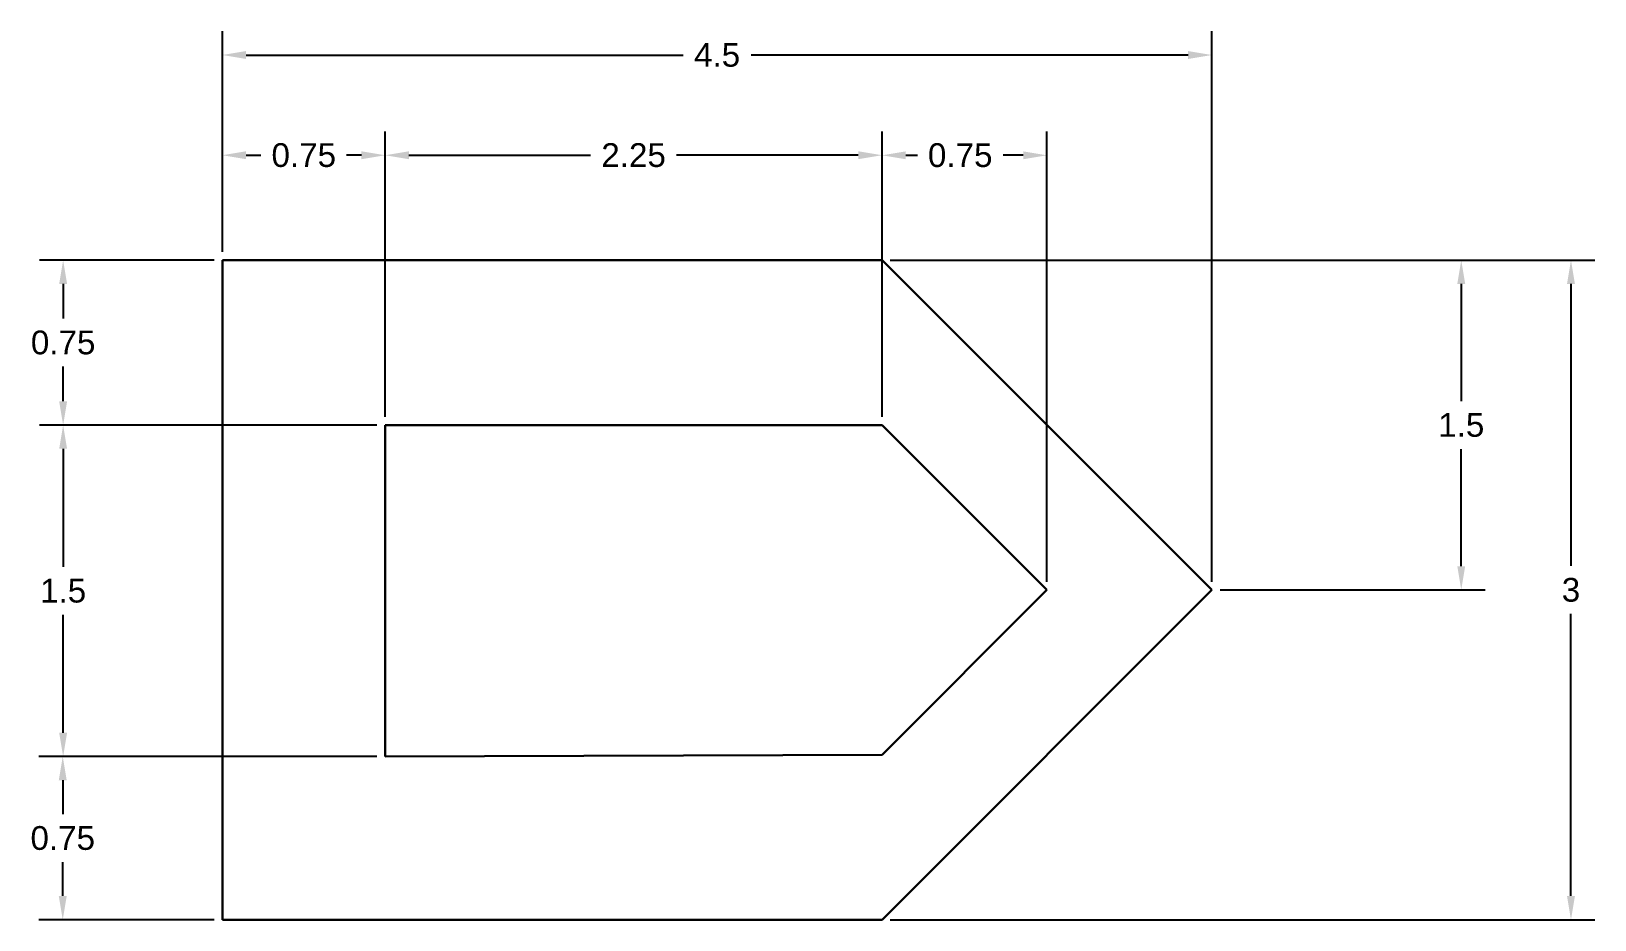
# Model space of a CAD drawing. Header units: millimetres. Extents: x 2138.86 to 2145.98, y 2062.71 to 2066.75.
import ezdxf

# ---------------------------------------------------------------- set-up
doc = ezdxf.new("R2010")
doc.units = ezdxf.units.MM
doc.styles.get("Standard").update_dxf_attribs({"font": 'arial.ttf'})
doc.dimstyles.get("Standard").update_dxf_attribs({"dimscale": 0.6, "dimtxt": 0.18, "dimasz": 0.18, "dimexe": 0.18, "dimexo": 0.0625, "dimgap": 0.09, "dimtad": 0, "dimtih": 1, "dimtoh": 1, "dimdsep": 46, "dimtxsty": 'Standard', "dimcen": 0.09, "dimadec": 0, "dimazin": 2, "dimtfac": 1, "dimtofl": 0, "dimtmove": 0, "dimatfit": 3, "dimfxl": 1, "dimtolj": 1, "dimtzin": 0, "dimarcsym": 0})

# ---------------------------------------------------------------- blocks, each defined once
blk = doc.blocks.new('*D1')
at = {"color": 0, "lineweight": -2, "transparency": 16777216}
for p, q in [((2140.4365, 2064.9568), (2138.9014, 2064.9568)), ((2139.0094, 2064.8488), (2139.0094, 2064.312)), ((2139.0094, 2063.5569), (2139.0094, 2064.0937)), ((2140.4365, 2063.4489), (2138.9014, 2063.4489))]:
    blk.add_line(p, q, dxfattribs=at)
at = {"color": 0, "transparency": 16777216}
for points in [[(2138.9914, 2064.8488), (2139.0274, 2064.8488), (2139.0094, 2064.9568)], [(2138.9914, 2063.5569), (2139.0274, 2063.5569), (2139.0094, 2063.4489)]]:
    blk.add_solid(points, dxfattribs=at)
at = {"layer": 'Defpoints', "color": 0, "transparency": 16777216}
for p in [(2140.474, 2064.9568), (2139.0094, 2063.4489), (2140.474, 2063.4489)]:
    blk.add_point(p, dxfattribs=at)
at = {"color": 0, "transparency": 16777216, "insert": (2139.0094, 2064.2028), "char_height": 0.108, "attachment_point": 5}
blk.add_mtext('\\A1;1.5', dxfattribs=at)
blk = doc.blocks.new('*D2')
at = {"color": 0, "lineweight": -2, "transparency": 16777216}
for p, q in [((2140.474, 2064.9943), (2140.474, 2066.2921)), ((2142.7336, 2064.9943), (2142.7336, 2066.2921)), ((2140.582, 2066.1841), (2141.4082, 2066.1841)), ((2142.6256, 2066.1841), (2141.7994, 2066.1841))]:
    blk.add_line(p, q, dxfattribs=at)
at = {"color": 0, "transparency": 16777216}
for points in [[(2140.582, 2066.2021), (2140.582, 2066.1661), (2140.474, 2066.1841)], [(2142.6256, 2066.2021), (2142.6256, 2066.1661), (2142.7336, 2066.1841)]]:
    blk.add_solid(points, dxfattribs=at)
at = {"layer": 'Defpoints', "color": 0, "transparency": 16777216}
for p in [(2142.7336, 2066.1841), (2140.474, 2064.9568), (2142.7336, 2064.9568)]:
    blk.add_point(p, dxfattribs=at)
at = {"color": 0, "transparency": 16777216, "insert": (2141.6038, 2066.1841), "char_height": 0.108, "attachment_point": 5}
blk.add_mtext('\\A1;2.25', dxfattribs=at)
blk = doc.blocks.new('*D3')
at = {"color": 0, "lineweight": -2, "transparency": 16777216}
for p, q in [((2139.7336, 2065.7443), (2139.7336, 2066.748)), ((2144.2336, 2064.2443), (2144.2336, 2066.748)), ((2139.8416, 2066.64), (2141.8287, 2066.64)), ((2144.1256, 2066.64), (2142.1385, 2066.64))]:
    blk.add_line(p, q, dxfattribs=at)
at = {"color": 0, "transparency": 16777216}
for points in [[(2139.8416, 2066.658), (2139.8416, 2066.622), (2139.7336, 2066.64)], [(2144.1256, 2066.658), (2144.1256, 2066.622), (2144.2336, 2066.64)]]:
    blk.add_solid(points, dxfattribs=at)
at = {"layer": 'Defpoints', "color": 0, "transparency": 16777216}
for p in [(2144.2336, 2066.64), (2139.7336, 2065.7068), (2144.2336, 2064.2068)]:
    blk.add_point(p, dxfattribs=at)
at = {"color": 0, "transparency": 16777216, "insert": (2141.9836, 2066.64), "char_height": 0.108, "attachment_point": 5}
blk.add_mtext('\\A1;4.5', dxfattribs=at)
blk = doc.blocks.new('*D5')
at = {"color": 0, "lineweight": -2, "transparency": 16777216}
for p, q in [((2142.7711, 2065.7068), (2145.476, 2065.7068)), ((2145.368, 2065.5988), (2145.368, 2065.0659)), ((2145.368, 2064.3148), (2145.368, 2064.8476)), ((2144.2711, 2064.2068), (2145.476, 2064.2068))]:
    blk.add_line(p, q, dxfattribs=at)
at = {"color": 0, "transparency": 16777216}
for points in [[(2145.35, 2065.5988), (2145.386, 2065.5988), (2145.368, 2065.7068)], [(2145.35, 2064.3148), (2145.386, 2064.3148), (2145.368, 2064.2068)]]:
    blk.add_solid(points, dxfattribs=at)
at = {"layer": 'Defpoints', "color": 0, "transparency": 16777216}
for p in [(2142.7336, 2065.7068), (2144.2336, 2064.2068), (2145.368, 2064.2068)]:
    blk.add_point(p, dxfattribs=at)
at = {"color": 0, "transparency": 16777216, "insert": (2145.368, 2064.9568), "char_height": 0.108, "attachment_point": 5}
blk.add_mtext('\\A1;1.5', dxfattribs=at)
blk = doc.blocks.new('*D6')
at = {"color": 0, "lineweight": -2, "transparency": 16777216}
for p, q in [((2142.7711, 2065.7068), (2145.975, 2065.7068)), ((2145.867, 2065.5988), (2145.867, 2064.316)), ((2145.867, 2062.8148), (2145.867, 2064.0976)), ((2142.7711, 2062.7068), (2145.975, 2062.7068))]:
    blk.add_line(p, q, dxfattribs=at)
at = {"color": 0, "transparency": 16777216}
for points in [[(2145.849, 2065.5988), (2145.885, 2065.5988), (2145.867, 2065.7068)], [(2145.849, 2062.8148), (2145.885, 2062.8148), (2145.867, 2062.7068)]]:
    blk.add_solid(points, dxfattribs=at)
at = {"layer": 'Defpoints', "color": 0, "transparency": 16777216}
for p in [(2142.7336, 2065.7068), (2142.7336, 2062.7068), (2145.867, 2062.7068)]:
    blk.add_point(p, dxfattribs=at)
at = {"color": 0, "transparency": 16777216, "insert": (2145.867, 2064.2068), "char_height": 0.108, "attachment_point": 5}
blk.add_mtext('\\A1;3', dxfattribs=at)
blk = doc.blocks.new('*D7')
at = {"color": 0, "lineweight": -2, "transparency": 16777216}
for p, q in [((2139.7336, 2065.7443), (2139.7336, 2066.2921)), ((2140.474, 2065.7443), (2140.474, 2066.2921)), ((2139.8416, 2066.1841), (2139.9091, 2066.1841)), ((2140.366, 2066.1841), (2140.2985, 2066.1841))]:
    blk.add_line(p, q, dxfattribs=at)
at = {"color": 0, "transparency": 16777216}
for points in [[(2139.8416, 2066.2021), (2139.8416, 2066.1661), (2139.7336, 2066.1841)], [(2140.366, 2066.2021), (2140.366, 2066.1661), (2140.474, 2066.1841)]]:
    blk.add_solid(points, dxfattribs=at)
at = {"layer": 'Defpoints', "color": 0, "transparency": 16777216}
for p in [(2140.474, 2066.1841), (2139.7336, 2065.7068), (2140.474, 2065.7068)]:
    blk.add_point(p, dxfattribs=at)
at = {"color": 0, "transparency": 16777216, "insert": (2140.1038, 2066.1841), "char_height": 0.108, "attachment_point": 5}
blk.add_mtext('\\A1;0.75', dxfattribs=at)
blk = doc.blocks.new('*D8')
at = {"color": 0, "lineweight": -2, "transparency": 16777216}
for p, q in [((2139.6961, 2065.7068), (2138.9014, 2065.7068)), ((2139.0094, 2065.5988), (2139.0094, 2065.4409)), ((2139.0094, 2065.0648), (2139.0094, 2065.2226)), ((2139.6961, 2064.9568), (2138.9014, 2064.9568))]:
    blk.add_line(p, q, dxfattribs=at)
at = {"color": 0, "transparency": 16777216}
for points in [[(2138.9914, 2065.5988), (2139.0274, 2065.5988), (2139.0094, 2065.7068)], [(2138.9914, 2065.0648), (2139.0274, 2065.0648), (2139.0094, 2064.9568)]]:
    blk.add_solid(points, dxfattribs=at)
at = {"layer": 'Defpoints', "color": 0, "transparency": 16777216}
for p in [(2139.7336, 2065.7068), (2139.0094, 2064.9568), (2139.7336, 2064.9568)]:
    blk.add_point(p, dxfattribs=at)
at = {"color": 0, "transparency": 16777216, "insert": (2139.0094, 2065.3318), "char_height": 0.108, "attachment_point": 5}
blk.add_mtext('\\A1;0.75', dxfattribs=at)
blk = doc.blocks.new('*D9')
at = {"color": 0, "lineweight": -2, "transparency": 16777216}
for p, q in [((2139.6961, 2063.4489), (2138.8996, 2063.4489)), ((2139.0076, 2063.3409), (2139.0076, 2063.187)), ((2139.0076, 2062.8148), (2139.0076, 2062.9687)), ((2139.6961, 2062.7068), (2138.8996, 2062.7068))]:
    blk.add_line(p, q, dxfattribs=at)
at = {"color": 0, "transparency": 16777216}
for points in [[(2138.9896, 2063.3409), (2139.0256, 2063.3409), (2139.0076, 2063.4489)], [(2138.9896, 2062.8148), (2139.0256, 2062.8148), (2139.0076, 2062.7068)]]:
    blk.add_solid(points, dxfattribs=at)
at = {"layer": 'Defpoints', "color": 0, "transparency": 16777216}
for p in [(2139.7336, 2063.4489), (2139.0076, 2062.7068), (2139.7336, 2062.7068)]:
    blk.add_point(p, dxfattribs=at)
at = {"color": 0, "transparency": 16777216, "insert": (2139.0076, 2063.0778), "char_height": 0.108, "attachment_point": 5}
blk.add_mtext('\\A1;0.75', dxfattribs=at)
blk = doc.blocks.new('*D10')
at = {"color": 0, "lineweight": -2, "transparency": 16777216}
for p, q in [((2142.7336, 2065.7443), (2142.7336, 2066.2918)), ((2143.4836, 2064.2443), (2143.4836, 2066.2918)), ((2142.8416, 2066.1838), (2142.8947, 2066.1838)), ((2143.3756, 2066.1838), (2143.284, 2066.1838))]:
    blk.add_line(p, q, dxfattribs=at)
at = {"color": 0, "transparency": 16777216}
for points in [[(2142.8416, 2066.2018), (2142.8416, 2066.1658), (2142.7336, 2066.1838)], [(2143.3756, 2066.2018), (2143.3756, 2066.1658), (2143.4836, 2066.1838)]]:
    blk.add_solid(points, dxfattribs=at)
at = {"layer": 'Defpoints', "color": 0, "transparency": 16777216}
for p in [(2143.4836, 2066.1838), (2142.7336, 2065.7068), (2143.4836, 2064.2068)]:
    blk.add_point(p, dxfattribs=at)
at = {"color": 0, "transparency": 16777216, "insert": (2143.0893, 2066.1838), "char_height": 0.108, "attachment_point": 5}
blk.add_mtext('\\A1;0.75', dxfattribs=at)

msp = doc.modelspace()

# ---------------------------------------------------------------- linework, layer by layer
at = {"lineweight": 30}
for p, q in [((2139.7336, 2065.7068), (2139.7336, 2062.7068)), ((2139.7336, 2062.7068), (2139.7336, 2065.7068)), ((2139.7336, 2065.7068), (2142.7336, 2065.7068)), ((2144.2336, 2064.2068), (2142.7336, 2065.7068)), ((2142.7336, 2064.9568), (2140.474, 2064.9568)), ((2140.474, 2064.9568), (2140.474, 2063.4489)), ((2142.7336, 2064.9568), (2143.4836, 2064.2068)), ((2143.4836, 2064.9568), (2143.4836, 2064.9568)), ((2144.2336, 2064.2068), (2142.7336, 2062.7068)), ((2143.4836, 2064.2068), (2142.7336, 2063.4568)), ((2143.4836, 2064.2068), (2143.4836, 2064.2068)), ((2144.2336, 2064.2068), (2144.2336, 2064.2068)), ((2140.474, 2063.4489), (2142.7336, 2063.4568)), ((2139.7336, 2062.7068), (2142.7336, 2062.7068)), ((2142.7336, 2062.7068), (2142.7336, 2062.7068))]:
    msp.add_line(p, q, dxfattribs=at)

# ---------------------------------------------------------------- dimensions: what is measured, and where the dimension line sits
dim = msp.add_linear_dim(base=(2144.2336, 2066.64), p1=(2139.7336, 2065.7068), p2=(2144.2336, 2064.2068), dimstyle='Standard')
dim.commit()
dim.dimension.update_dxf_attribs({"geometry": '*D3', "text_midpoint": (2141.9836, 2066.64)})
for base, p1, p2, text, picture, middle in [((2140.474, 2066.1841), (2139.7336, 2065.7068), (2140.474, 2065.7068), '0.75', '*D7', (2140.1038, 2066.1841)), ((2142.7336, 2066.1841), (2140.474, 2064.9568), (2142.7336, 2064.9568), '2.25', '*D2', (2141.6038, 2066.1841))]:
    dim = msp.add_linear_dim(base=base, p1=p1, p2=p2, text=text, dimstyle='Standard')
    dim.commit()
    dim.dimension.update_dxf_attribs({"geometry": picture, "text_midpoint": middle})
dim = msp.add_linear_dim(base=(2143.4836, 2066.1838), p1=(2142.7336, 2065.7068), p2=(2143.4836, 2064.2068), dimstyle='Standard')
dim.commit()
dim.dimension.update_dxf_attribs({"geometry": '*D10', "text_midpoint": (2143.0893, 2066.1838), "dimtype": 160})
for base, p1, p2, text, picture, middle in [((2139.0094, 2064.9568), (2139.7336, 2065.7068), (2139.7336, 2064.9568), '0.75', '*D8', (2139.0094, 2065.3318)), ((2139.0094, 2063.4489), (2140.474, 2064.9568), (2140.474, 2063.4489), '1.5', '*D1', (2139.0094, 2064.2028)), ((2139.0076, 2062.7068), (2139.7336, 2063.4489), (2139.7336, 2062.7068), '0.75', '*D9', (2139.0076, 2063.0778))]:
    dim = msp.add_linear_dim(base=base, p1=p1, p2=p2, angle=90, text=text, dimstyle='Standard')
    dim.commit()
    dim.dimension.update_dxf_attribs({"geometry": picture, "text_midpoint": middle})
for base, p2, picture, middle in [((2145.368, 2064.2068), (2144.2336, 2064.2068), '*D5', (2145.368, 2064.9568)), ((2145.867, 2062.7068), (2142.7336, 2062.7068), '*D6', (2145.867, 2064.2068))]:
    dim = msp.add_linear_dim(base=base, p1=(2142.7336, 2065.7068), p2=p2, angle=90, dimstyle='Standard')
    dim.commit()
    dim.dimension.update_dxf_attribs({"geometry": picture, "text_midpoint": middle})

doc.saveas('drawing.dxf')
